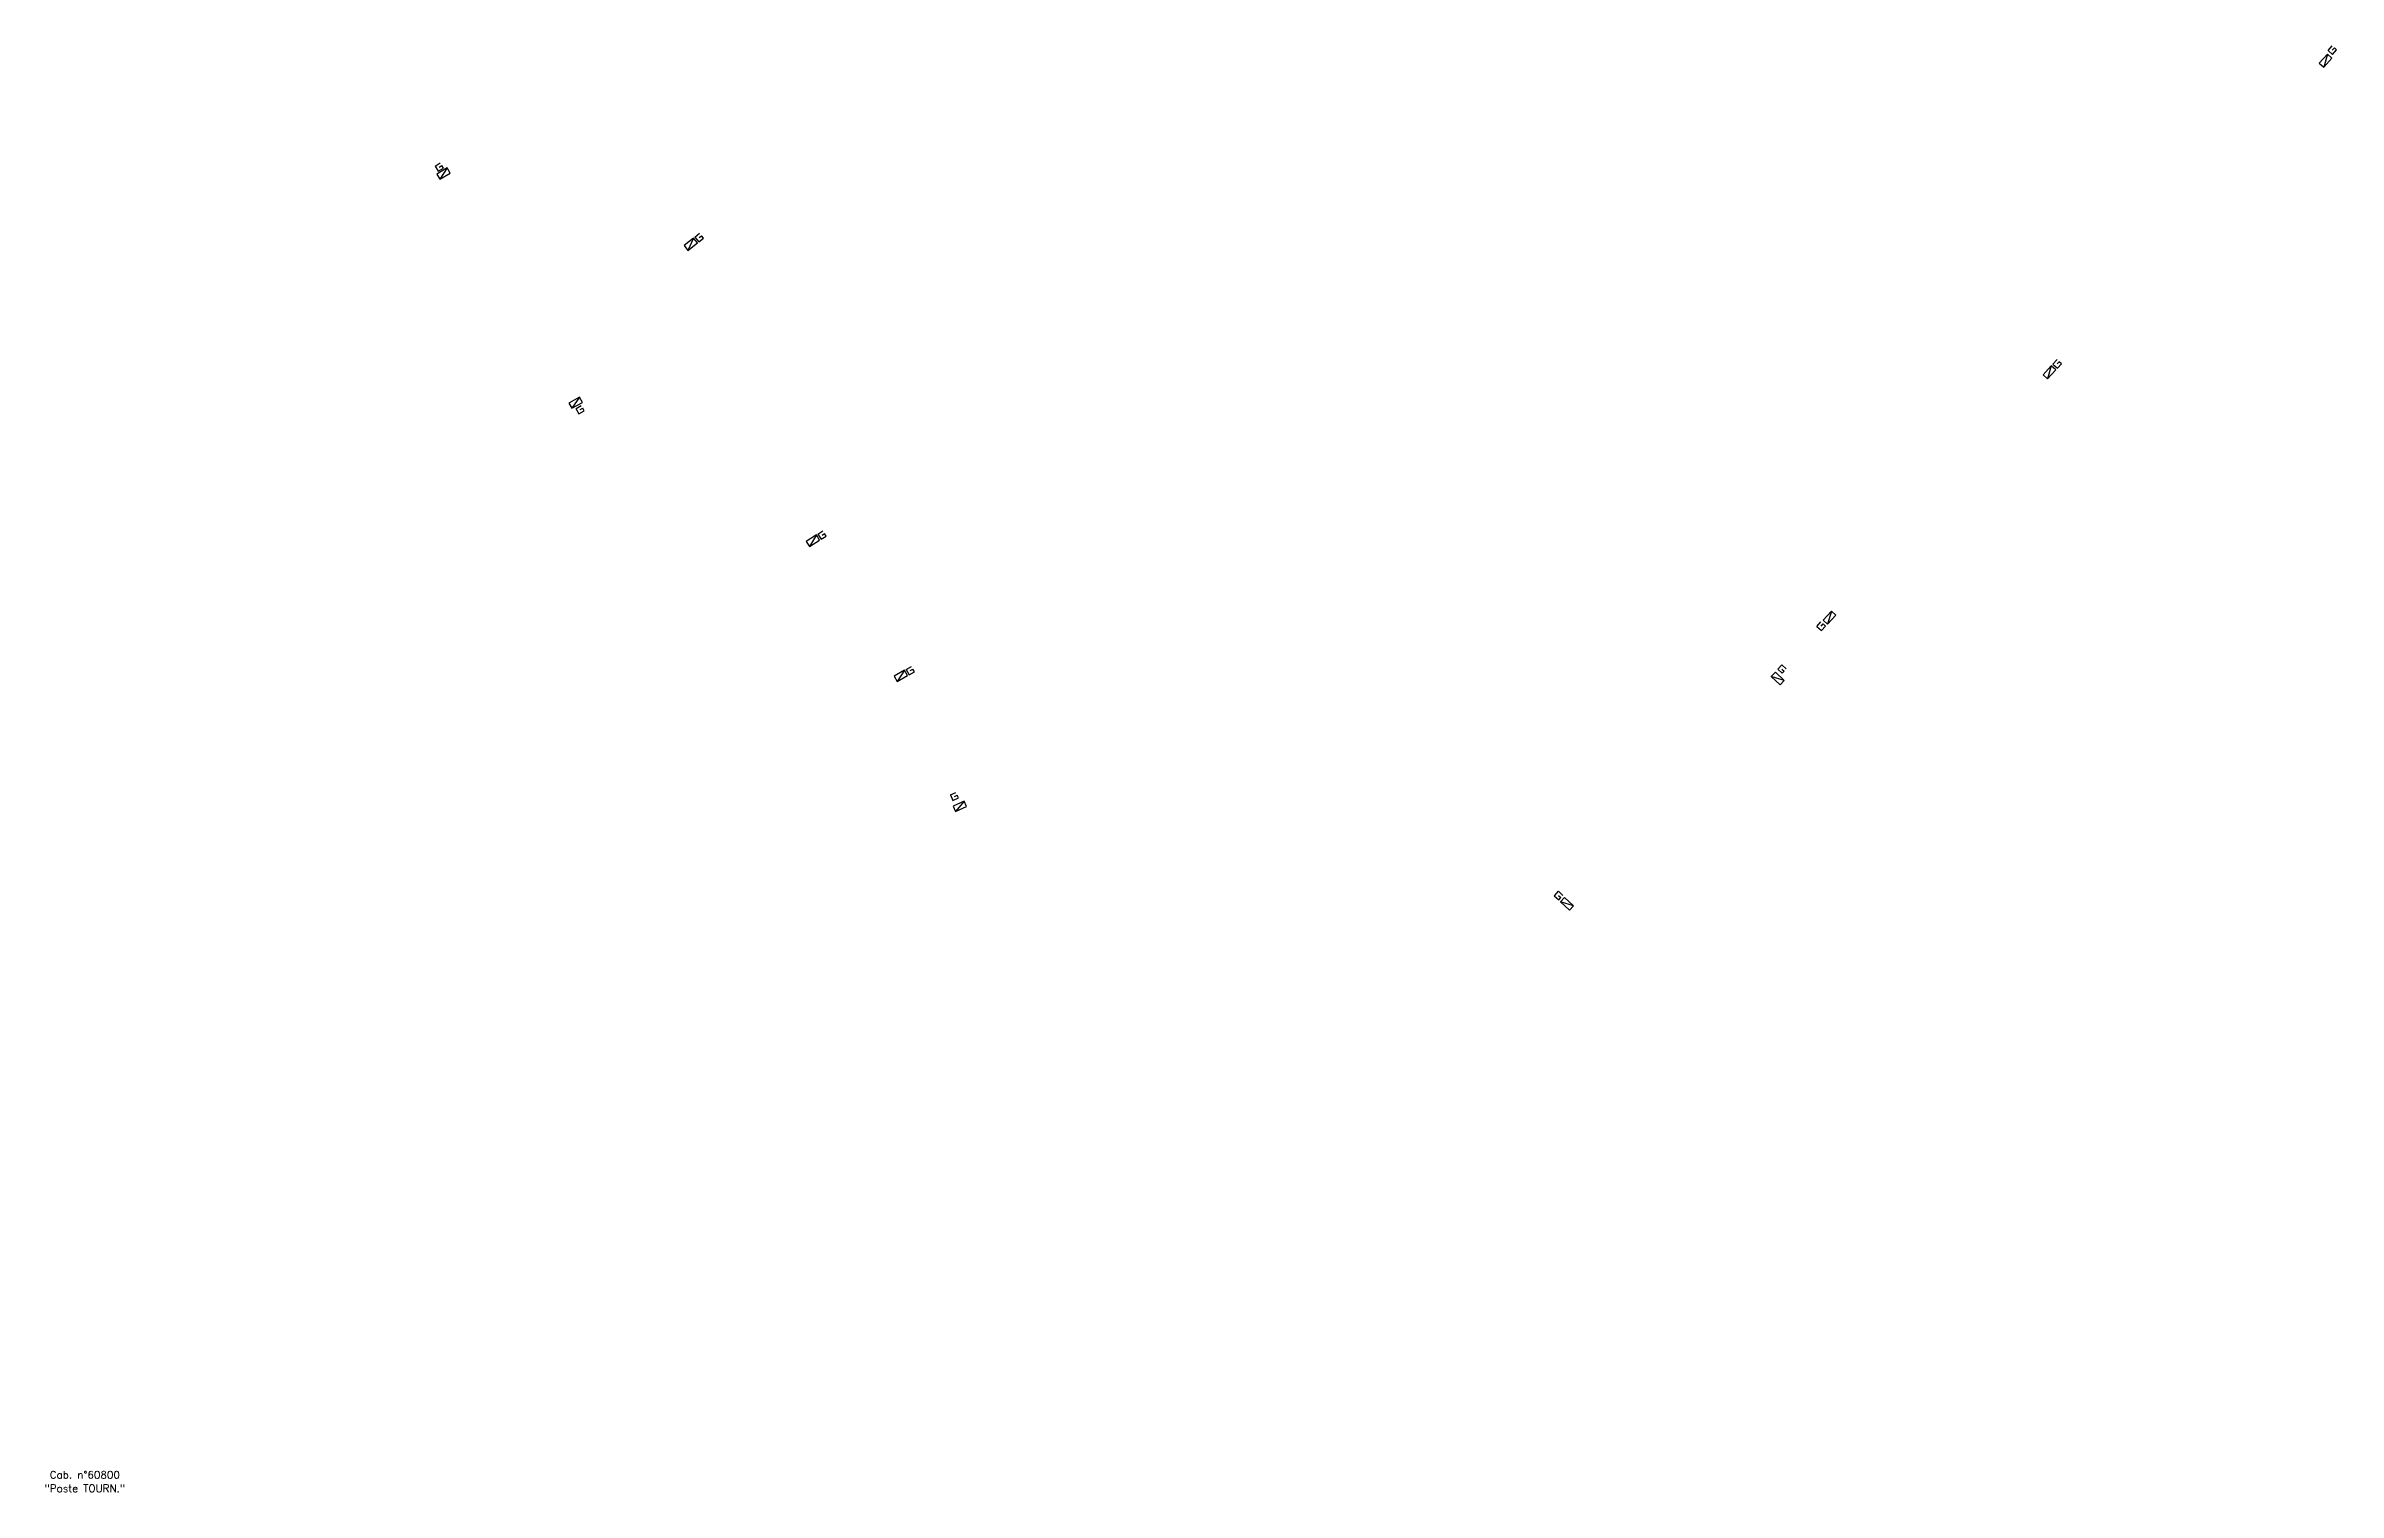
# Model space of a CAD drawing. Header units: millimetres. Extents: x 80013 to 80985, y 146048 to 146949.
# Drawn here: x 80105 to 80407.5, y 146270.5 to 146461.4 of the extents above; entities that cross this region are included whole.
import ezdxf
from ezdxf.enums import TextEntityAlignment as Align

# ---------------------------------------------------------------- set-up
doc = ezdxf.new("R2010")
doc.units = ezdxf.units.MM
doc.layers.get('0').update_dxf_attribs({"linetype": 'CONTINUOUS'})
doc.layers.add('BB08', color=7, linetype='CONTINUOUS')
doc.layers.add('W0432', color=7, linetype='CONTINUOUS')
doc.styles.get("Standard").update_dxf_attribs({"font": 'romans.shx', "width": 0.85})

# ---------------------------------------------------------------- blocks, each defined once
blk = doc.blocks.new('*U9')
at = {"flags": 128}
for points in [[(0.8, 0.8), (-0.8, 0.8)], [(-0.8, 0.8), (-0.8, 0)], [(0.8, 0.8), (-0.8, 0)], [(-0.8, 0), (0.8, 0)], [(0.8, 0), (0.8, 0.8)], [(-0.34, -0.28), (-0.34, -1.08)], [(-0.34, -1.08), (0.46, -1.08)], [(-0.33, -0.28), (0.47, -0.28)], [(0.06, -0.68), (0.46, -0.68)], [(0.46, -1.08), (0.46, -0.68)]]:
    blk.add_lwpolyline(points, dxfattribs=at)
blk = doc.blocks.new('*U10')
at = {"flags": 128}
for points in [[(0.8, 0.8), (-0.8, 0.8)], [(-0.8, 0.8), (-0.8, 0)], [(0.8, 0.8), (-0.8, 0)], [(-0.8, 0), (0.8, 0)], [(-0.51, 2.3), (0.29, 2.3)], [(-0.51, 2.3), (-0.51, 1.5)], [(-0.51, 1.5), (0.29, 1.5)], [(-0.11, 1.9), (0.29, 1.9)], [(0.29, 1.5), (0.29, 1.9)], [(0.8, 0), (0.8, 0.8)]]:
    blk.add_lwpolyline(points, dxfattribs=at)
blk = doc.blocks.new('*U11')
at = {"flags": 128}
for points in [[(0.8, 0.8), (-0.8, 0.8)], [(-0.8, 0.8), (-0.8, 0)], [(0.8, 0.8), (-0.8, 0)], [(-0.8, 0), (0.8, 0)], [(0.8, 0), (0.8, 0.8)], [(1.02, 0.78), (1.82, 0.78)], [(1.02, 0.78), (1.02, -0.02)], [(1.42, 0.38), (1.82, 0.38)], [(1.82, -0.02), (1.82, 0.38)], [(1.02, -0.02), (1.82, -0.02)]]:
    blk.add_lwpolyline(points, dxfattribs=at)
blk = doc.blocks.new('*U12')
at = {"flags": 128}
for points in [[(0.8, 0.8), (-0.8, 0.8)], [(-0.8, 0.8), (-0.8, 0)], [(0.8, 0.8), (-0.8, 0)], [(-0.8, 0), (0.8, 0)], [(-0.44, 1.82), (0.36, 1.82)], [(-0.44, 1.82), (-0.44, 1.02)], [(-0.44, 1.02), (0.36, 1.02)], [(-0.04, 1.42), (0.36, 1.42)], [(0.36, 1.02), (0.36, 1.42)], [(0.8, 0), (0.8, 0.8)]]:
    blk.add_lwpolyline(points, dxfattribs=at)
blk = doc.blocks.new('*U26')
at = {"flags": 128}
for points in [[(0.8, 0.8), (-0.8, 0.8)], [(-0.8, 0.8), (-0.8, 0)], [(0.8, 0.8), (-0.8, 0)], [(-0.8, 0), (0.8, 0)], [(0.8, 0), (0.8, 0.8)], [(1.1, 0.78), (1.1, -0.02)], [(1.11, 0.78), (1.91, 0.78)], [(1.5, 0.38), (1.9, 0.38)], [(1.9, -0.02), (1.9, 0.38)], [(1.1, -0.02), (1.9, -0.02)]]:
    blk.add_lwpolyline(points, dxfattribs=at)
blk = doc.blocks.new('*U27')
at = {"flags": 128}
for points in [[(0.8, 0.8), (-0.8, 0.8)], [(-0.8, 0.8), (-0.8, 0)], [(0.8, 0.8), (-0.8, 0)], [(-0.8, 0), (0.8, 0)], [(0.8, 0), (0.8, 0.8)], [(1.22, 1.07), (1.22, 0.27)], [(1.22, 0.27), (2.02, 0.27)], [(1.23, 1.07), (2.03, 1.07)], [(1.62, 0.67), (2.02, 0.67)], [(2.02, 0.27), (2.02, 0.67)]]:
    blk.add_lwpolyline(points, dxfattribs=at)
blk = doc.blocks.new('*U28')
at = {"flags": 128}
for points in [[(-1.97, 0.85), (-1.97, 0.05)], [(-1.97, 0.05), (-1.17, 0.05)], [(-1.96, 0.85), (-1.16, 0.85)], [(-1.57, 0.45), (-1.17, 0.45)], [(-1.17, 0.05), (-1.17, 0.45)], [(0.8, 0.8), (-0.8, 0.8)], [(-0.8, 0.8), (-0.8, 0)], [(0.8, 0.8), (-0.8, 0)], [(-0.8, 0), (0.8, 0)], [(0.8, 0), (0.8, 0.8)]]:
    blk.add_lwpolyline(points, dxfattribs=at)
blk = doc.blocks.new('*U29')
at = {"flags": 128}
for points in [[(-1.97, 0.85), (-1.17, 0.85)], [(-1.97, 0.85), (-1.97, 0.05)], [(-1.97, 0.05), (-1.17, 0.05)], [(-1.57, 0.45), (-1.17, 0.45)], [(-1.17, 0.05), (-1.17, 0.45)], [(0.8, 0.8), (-0.8, 0.8)], [(-0.8, 0.8), (-0.8, 0)], [(0.8, 0.8), (-0.8, 0)], [(-0.8, 0), (0.8, 0)], [(0.8, 0), (0.8, 0.8)]]:
    blk.add_lwpolyline(points, dxfattribs=at)
blk = doc.blocks.new('*U30')
at = {"flags": 128}
for points in [[(-0.84, 2.1), (-0.04, 2.1)], [(-0.84, 2.1), (-0.84, 1.3)], [(-0.84, 1.3), (-0.04, 1.3)], [(0.8, 0.8), (-0.8, 0.8)], [(-0.8, 0.8), (-0.8, 0)], [(0.8, 0.8), (-0.8, 0)], [(-0.8, 0), (0.8, 0)], [(-0.44, 1.7), (-0.04, 1.7)], [(-0.04, 1.3), (-0.04, 1.7)], [(0.8, 0), (0.8, 0.8)]]:
    blk.add_lwpolyline(points, dxfattribs=at)

msp = doc.modelspace()

# ---------------------------------------------------------------- block references
at = {"layer": 'W0432', "linetype": 'Continuous'}
for name, p, rotation in [('*U27', (80406.19, 146459.19), 47.92513583397508), ('*U12', (80157.69, 146444.21), 30.86441634401315), ('*U11', (80190.37, 146434.92), 38.88713245641006), ('*U26', (80369.74, 146418.06), 47.59673796678899), ('*U11', (80206.45, 146395.75), 32.35044422760046), ('*U29', (80340.71, 146385.66), 47.4825978546641), ('*U11', (80218.05, 146377.91), 29.78034402513834), ('*U30', (80333.32, 146377.61), 317.4819461121133), ('*U10', (80225.81, 146360.67), 24.71026053731094), ('*U28', (80305.5, 146347.87), 317.387427034059)]:
    msp.add_blockref(name, p, dxfattribs=dict(at, rotation=rotation))
at = {"layer": 'W0432', "rotation": 29.23047929303074}
msp.add_blockref('*U9', (80175.13, 146413.96), dxfattribs=at)

# ---------------------------------------------------------------- texts
at = {"layer": 'BB08', "color": 252}
for s, p in [('"Poste TOURN."', (80110.15, 146271.01)), ('Cab. n°60800', (80110.15, 146272.79))]:
    msp.add_text(s, height=1, dxfattribs=at).set_placement(p, align=Align.MIDDLE_CENTER)

doc.saveas('drawing.dxf')
